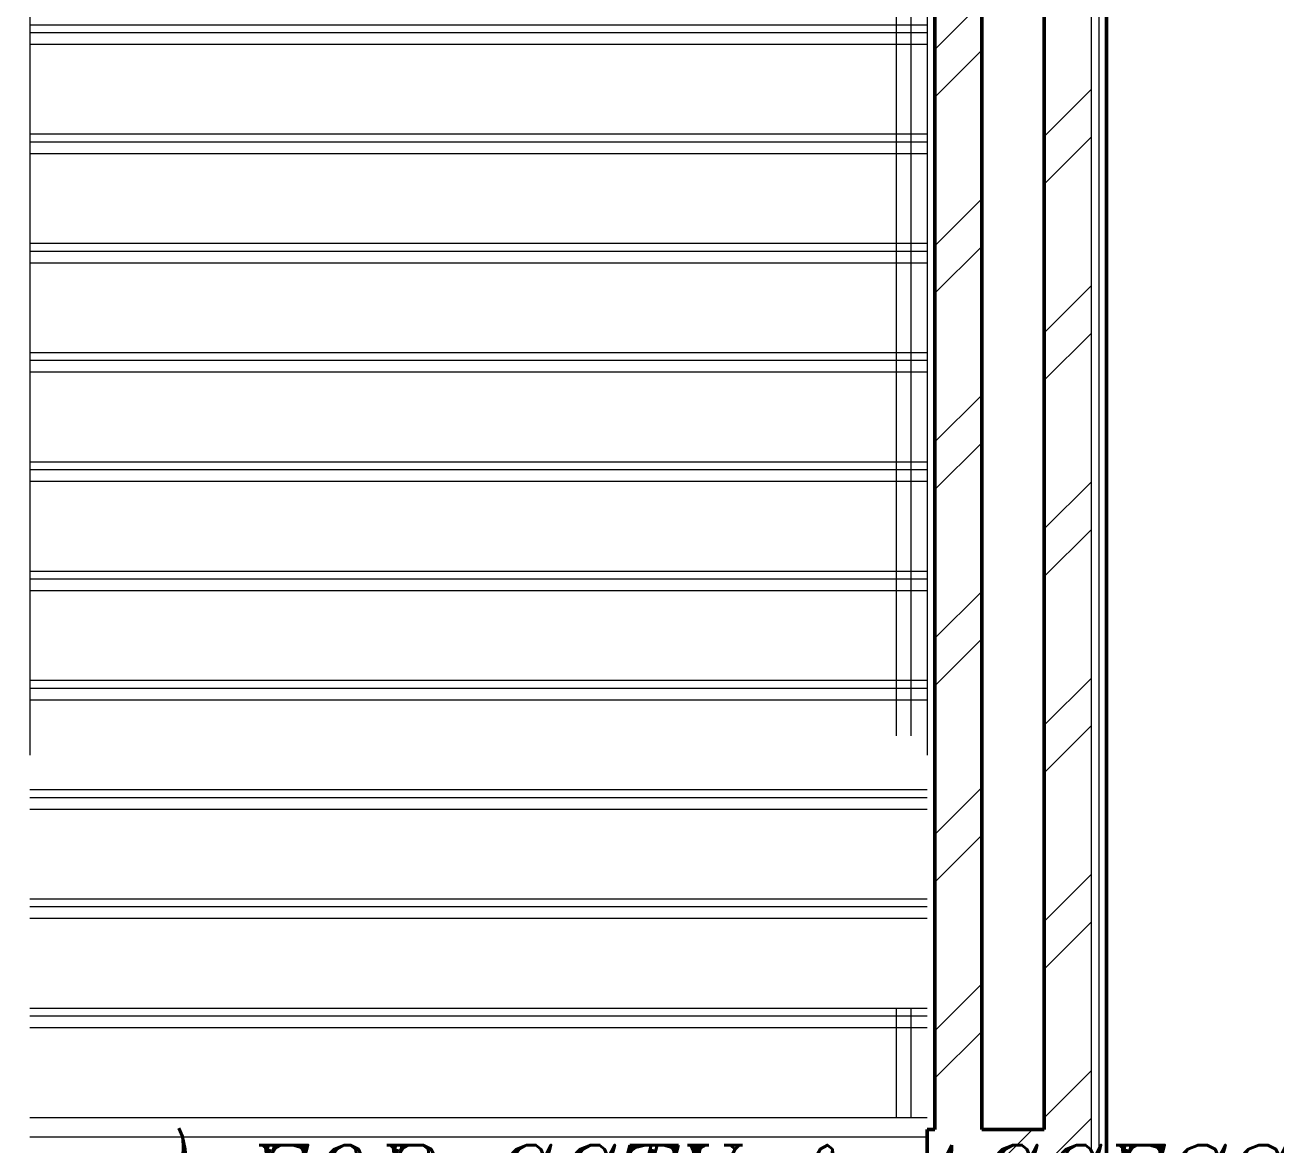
# Model space of a CAD drawing. Header units: millimetres. Extents: x -9358 to 257996, y -67499 to 9117.
# Drawn here: x 14418 to 17621, y -34838 to -31968 of the extents above; entities that cross this region are included whole.
import ezdxf
from ezdxf import colors
from ezdxf.entities.mleader import LeaderData, LeaderLine
from ezdxf.math import Vec2, Vec3

# ---------------------------------------------------------------- set-up
doc = ezdxf.new("R2010")
doc.units = ezdxf.units.MM
doc.header["$LTSCALE"] = 1000
doc.linetypes.add('Overhead', pattern=[3.96875, 2.38125, -1.5875])
for name, color, linetype, lineweight in [('A-HND-30', 8, 'Continuous', 9), ('A-HND-30-1', 8, 'Overhead', 9), ('A-STP-1', 8, 'Overhead', 9), ('A-WAL-CLD', 8, 'Continuous', 9), ('A-WAL-CMU', 8, 'Continuous', 50), ('A-WAL-PAT-1', 8, 'Continuous', 9)]:
    doc.layers.add(name, color=color, linetype=linetype, lineweight=lineweight)
doc.layers.add('CCTVNET', color=6, linetype='Continuous')
doc.styles.add('ELEC', font='romant.shx', dxfattribs={"width": 0.8, "oblique": 15, "height": 0.18})
pattern_1 = [(45, (0, 0), (-251.4472, 251.4472), []), (45, (0, 381), (-251.4472, 251.4472), [])]

# ---------------------------------------------------------------- blocks, each defined once
blk = doc.blocks.new('Railing - Railing-2827535-01-Ground Floor Furniture Plan')
at = {"layer": 'A-HND-30-1'}
for p, q in [((16650.6, -31260), (16650.6, -34340)), ((16688.6, -31260), (16688.6, -34340)), ((16650.6, -34340), (16650.6, -34620)), ((16688.6, -34340), (16688.6, -34620)), ((16688.6, -34620), (16650.6, -34620))]:
    blk.add_line(p, q, dxfattribs=at)
blk = doc.blocks.new('G')
at = {"layer": 'A-WAL-PAT-1'}
h = blk.add_hatch(dxfattribs=at)
h.set_pattern_fill('FP_2', color=256, style=0, pattern_type=2)
h.set_pattern_definition([(0, (0, 0), (812.8, 203.2), [33.528, -576.072, 33.528, -576.072, -3251.2]), (0, (0, 0), (812.8, 203.2), [-1219.2, 33.528, -1185.672, 33.528, -576.072, -1422.4]), (0, (0, 0), (812.8, 203.2), [-3048, 33.528, -372.872, 33.528, -982.472]), (120, (304.8, 101.6), (-582.3764, 602.3054), [33.528, -576.072, 33.528, -576.072, -3251.2]), (120, (304.8, 101.6), (-582.3764, 602.3054), [-1219.2, 33.528, -1185.672, 33.528, -576.072, -1422.4]), (120, (304.8, 101.6), (-582.3764, 602.3054), [-3048, 33.528, -372.872, 33.528, -982.472]), (240, (406.4, 508), (-230.4236, -805.5054), [33.528, -576.072, 33.528, -576.072, -3251.2]), (240, (406.4, 508), (-230.4236, -805.5054), [-1219.2, 33.528, -1185.672, 33.528, -576.072, -1422.4]), (240, (406.4, 508), (-230.4236, -805.5054), [-3048, 33.528, -372.872, 33.528, -982.472])])
h.paths.add_polyline_path([(17170, -34790), (17190, -34790), (17190, -26650), (17170, -26650), (17170, -34770)], flags=0)
h = blk.add_hatch(dxfattribs=at)
h.set_pattern_fill('FP_1', color=256, style=0, pattern_type=2)
h.set_pattern_definition(pattern_1)
h.paths.add_polyline_path([(16750, -34770), (16870, -34770), (16870, -28940), (16750, -28940), (16750, -34650)], flags=0)
h.paths.add_polyline_path([(16870, -28640), (16870, -26770), (16750, -26770), (16750, -28640), (16846.5, -28640)], flags=0)
h = blk.add_hatch(dxfattribs=at)
h.set_pattern_fill('FP_1', color=256, style=0, pattern_type=2)
h.set_pattern_definition(pattern_1)
h.paths.add_polyline_path([(17030, -34650), (17150, -34650), (17150, -28940), (17030, -28940), (17030, -34322.6)], flags=0)
h.paths.add_polyline_path([(17030, -28640), (17150, -28640), (17150, -26790), (17030, -26790), (17030, -28540.7)], flags=0)
h = blk.add_hatch(dxfattribs=at)
h.set_pattern_fill('FP_1', color=256, style=0, pattern_type=2)
h.set_pattern_definition(pattern_1)
h.paths.add_polyline_path([(17000, -34770), (17150, -34770), (17150, -34650), (16870, -34650), (16870, -34770)], flags=0)
h.paths.add_polyline_path([(16750, -34770), (16750, -34650), (16730, -34650), (16730, -34770)], flags=0)
at = {"layer": 'A-STP-1'}
for p, q in [((14430, -31260), (14430, -34620)), ((16730, -31260), (16730, -34620)), ((14430, -31310), (14430, -34670)), ((16730, -31310), (16730, -34670)), ((16730, -31820), (14430, -31820)), ((16730, -31840), (14430, -31840)), ((16730, -31870), (14430, -31870)), ((16730, -31870), (14430, -31870)), ((16730, -32100), (14430, -32100)), ((16730, -32120), (14430, -32120)), ((16730, -32150), (14430, -32150)), ((16730, -32150), (14430, -32150)), ((16730, -32380), (14430, -32380)), ((16730, -32400), (14430, -32400)), ((16730, -32430), (14430, -32430)), ((16730, -32430), (14430, -32430)), ((16730, -32660), (14430, -32660)), ((16730, -32680), (14430, -32680)), ((16730, -32710), (14430, -32710)), ((16730, -32710), (14430, -32710)), ((16730, -32940), (14430, -32940)), ((16730, -32960), (14430, -32960)), ((16730, -32990), (14430, -32990)), ((16730, -32990), (14430, -32990)), ((16730, -33220), (14430, -33220)), ((16730, -33240), (14430, -33240)), ((16730, -33270), (14430, -33270)), ((16730, -33270), (14430, -33270)), ((16730, -33500), (14430, -33500)), ((16730, -33520), (14430, -33520)), ((16730, -33550), (14430, -33550)), ((16730, -33550), (14430, -33550)), ((16730, -33780), (14430, -33780)), ((16730, -33800), (14430, -33800)), ((16730, -33830), (14430, -33830)), ((16730, -33830), (14430, -33830)), ((16730, -34060), (14430, -34060)), ((16730, -34080), (14430, -34080)), ((16730, -34110), (14430, -34110)), ((16730, -34110), (14430, -34110)), ((16730, -34340), (14430, -34340)), ((16730, -34360), (14430, -34360)), ((16730, -34390), (14430, -34390)), ((16730, -34390), (14430, -34390)), ((16730, -34620), (14430, -34620)), ((16730, -34670), (14430, -34670))]:
    blk.add_line(p, q, dxfattribs=at)
at = {"layer": 'A-WAL-CLD'}
for p, q in [((17170, -26650), (17170, -34790)), ((17150, -26670), (17150, -34770))]:
    blk.add_line(p, q, dxfattribs=at)
at = {"layer": 'A-WAL-CMU'}
for p, q in [((17190, -34810), (17190, -26630)), ((16750, -28960), (16750, -34650)), ((16870, -34650), (16870, -28960)), ((17030, -28960), (17030, -34650)), ((16750, -34650), (16730, -34650)), ((16730, -34650), (16730, -34800)), ((17030, -34650), (16870, -34650))]:
    blk.add_line(p, q, dxfattribs=at)
at = {"layer": 'A-HND-30'}
blk.add_blockref('Railing - Railing-2827535-01-Ground Floor Furniture Plan', (0, 0), dxfattribs=at)

msp = doc.modelspace()

# ---------------------------------------------------------------- block references
msp.add_blockref('G', (0, -148.1))

# ---------------------------------------------------------------- next in the draw order: leaders
at = {"layer": 'CCTVNET', "color": 3}
ml = msp.add_multileader_mtext('Standard', dxfattribs=at)
ml.set_content('{\\C6;CABLE TRUNK (200X100X150mm) FOR CCTV & ACCESS CONTROL}', color=2, style='ELEC')
ml.set_leader_properties(color=6)
ml.build(insert=Vec2(0, 0))
ml.multileader.update_dxf_attribs({"text_left_attachment_type": 6, "text_right_attachment_type": 6, "dogleg_length": 1703.1, "arrow_head_size": 151.4})
ctx = ml.context
ctx.base_point, ctx.char_height, ctx.arrow_head_size, ctx.landing_gap_size, ctx.plane_origin = Vec3(10418.6, -35141.1), 227.107, 151.4, 22.7, Vec3(-2585.3, -72483)
ctx.left_attachment, ctx.right_attachment = 6, 6
notes = []
notes.append((ctx, [(0, (1, 1, 0), (10241, -35141.1), (1, 0), 177.6, [(0, [(8710.3, -34716.6)], 0, [])])]))
ctx.mtext.insert, ctx.mtext.width, ctx.mtext.line_spacing_factor, ctx.mtext.flow_direction = Vec3(10441.3, -34838.3), 213786.42, 2, 5
for ctx, leaders in notes:
    for number, flags, end, landing, length, lines in leaders:
        leader = LeaderData()
        leader.index, (leader.has_last_leader_line, leader.has_dogleg_vector, leader.attachment_direction) = number, flags
        leader.last_leader_point, leader.dogleg_vector, leader.dogleg_length = Vec3(end), Vec3(landing), length
        for number, points, colour, breaks in lines:
            line = LeaderLine()
            line.index, line.vertices, line.color, line.breaks = number, Vec3.list(points), colors.encode_raw_color(colour), breaks
            leader.lines.append(line)
        ctx.leaders.append(leader)

doc.saveas('drawing.dxf')
